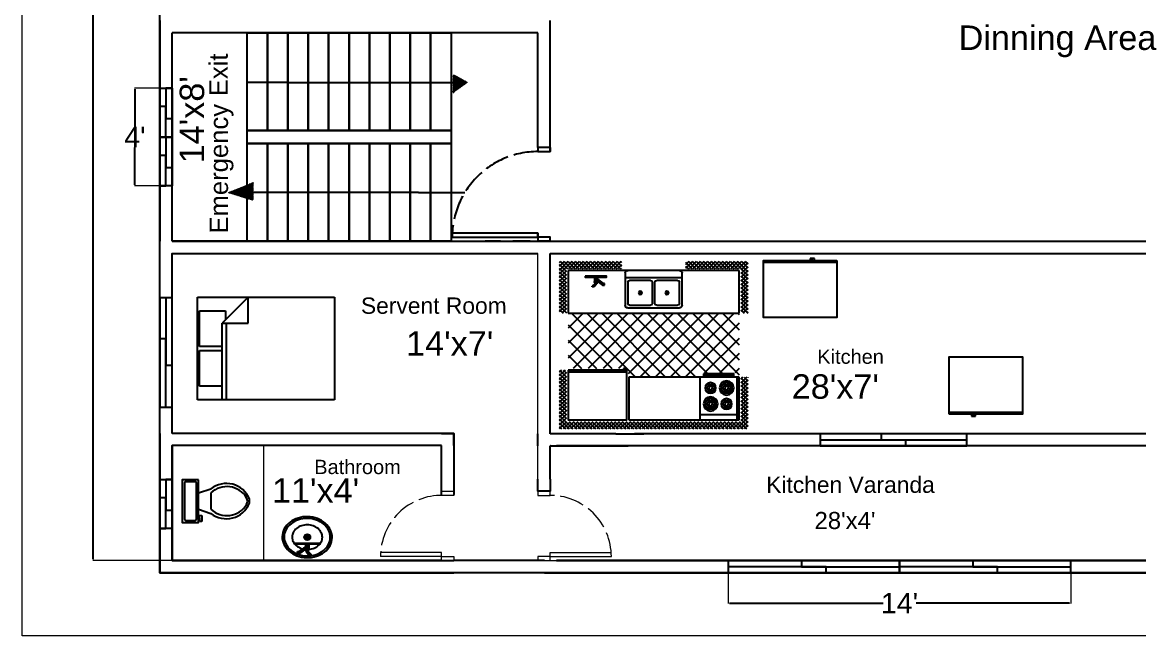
# Model space of a CAD drawing. Header units: inches. Extents: x 1396 to 31789, y 4626 to 27828.
# Drawn here: x 21171 to 21718, y 27054 to 27355 of the extents above; entities that cross this region are included whole.
import ezdxf

# ---------------------------------------------------------------- set-up
doc = ezdxf.new("R2010")
doc.units = ezdxf.units.IN
doc.header["$MEASUREMENT"] = 0
doc.linetypes.add('ACAD_ISO02W100', pattern=[15, 12, -3])
doc.layers.add('bath', color=4, linetype='Continuous')
doc.layers.add('bed and sufa', color=90, linetype='Continuous')
doc.layers.add('text', color=6, linetype='Continuous', lineweight=9)
doc.styles.get("Standard").update_dxf_attribs({"font": 'arial.ttf'})
doc.dimstyles.new('civil layout', dxfattribs={"dimtxt": 10, "dimasz": 0.625, "dimexe": 0.18, "dimexo": 0.0625, "dimgap": 0.09, "dimtad": 0, "dimtih": 1, "dimtoh": 1, "dimdec": 1, "dimzin": 0, "dimdsep": 46, "dimlunit": 4, "dimtxsty": 'Standard', "dimcen": 0.09, "dimclrd": 256, "dimclre": 256, "dimclrt": 256, "dimadec": 0, "dimazin": 0, "dimtfac": 1.5, "dimtdec": 1, "dimtofl": 0, "dimtmove": 0, "dimatfit": 0, "dimfxl": 1, "dimtolj": 1, "dimtzin": 0, "dimlwe": -1, "dimarcsym": 0})

# ---------------------------------------------------------------- blocks, each defined once
blk = doc.blocks.new('*D51')
at = {"layer": 'Defpoints', "color": 0, "transparency": 16777216}
for p in [(21244.38, 27690.85), (21205.71, 27090.85), (21244.38, 27090.85)]:
    blk.add_point(p, dxfattribs=at)
at = {"layer": 'text', "transparency": 16777216}
for p, q in [((21244.31, 27690.85), (21205.53, 27690.85)), ((21244.31, 27090.85), (21205.53, 27090.85))]:
    blk.add_line(p, q, dxfattribs=at)
at = {"layer": 'text', "lineweight": -2, "transparency": 16777216}
for p, q in [((21205.71, 27690.23), (21205.71, 27390.85)), ((21205.71, 27091.48), (21205.71, 27380.46))]:
    blk.add_line(p, q, dxfattribs=at)
at = {"layer": 'text', "transparency": 16777216}
for points in [[(21205.61, 27690.23), (21205.82, 27690.23), (21205.71, 27690.85)], [(21205.61, 27091.48), (21205.82, 27091.48), (21205.71, 27090.85)]]:
    blk.add_solid(points, dxfattribs=at)
at = {"layer": 'text', "transparency": 16777216, "insert": (21205.71, 27385.66), "char_height": 10, "attachment_point": 5}
blk.add_mtext("\\A1;50'6''", dxfattribs=at)
blk = doc.blocks.new('Bed - Queen')
at = {"linetype": 'Continuous'}
for p, q in [((0, -80.00003), (0, 0)), ((0, 0), (59.99999, 0)), ((59.99999, 0), (59.99999, -80.00003)), ((7.99999, -1.2), (28.79998, -1.2)), ((7.99999, -14.4), (7.99999, -1.2)), ((28.79998, -1.2), (28.79998, -14.4)), ((31.19999, -1.2), (51.99999, -1.2)), ((31.19999, -14.4), (31.19999, -1.2)), ((51.99999, -1.2), (51.99999, -16.4)), ((0, -14.4), (44.8, -14.4)), ((44.8, -16.8), (0, -16.8)), ((59.99999, -29.6), (44.8, -14.4)), ((44.8, -14.4), (44.8, -29.6)), ((51.99999, -16.4), (46.79936, -16.4)), ((44.8, -29.6), (59.99999, -29.6)), ((59.99999, -80.00003), (0, -80.00003))]:
    blk.add_line(p, q, dxfattribs=at)
blk = doc.blocks.new('Toilet - top')
for p, q in [((9.5, -6), (9.5, -2)), ((-10, -8.5), (-8, -8.5)), ((-10, -9.5), (-10, -8.5)), ((-7, -9.5), (-10, -9.5)), ((-8, -8.5), (-8, -8)), ((-7, -8), (-7, -9.5)), ((-4, -8), (-6, -14)), ((4, -8), (6, -14)), ((4, -14), (-4, -14))]:
    blk.add_line(p, q)
blk.add_lwpolyline([(10.5, -8), (10.5, 0), (-10.5, 0), (-10.5, -8)], close=True)
for points in [[(-9.5, -2), (-9.5, -6)], [(8.5, -1), (-8.5, -1)], [(-8.5, -7), (8.5, -7)]]:
    blk.add_lwpolyline(points)
for centre, radius, start, end in [((-8.62, -1.88), 0.884, 81.8699, 188.1301), ((8.62, -1.88), 0.884, 351.8699, 98.1301), ((-8.62, -6.12), 0.884, 171.8699, 278.1301), ((8.62, -6.12), 0.884, 261.8699, 8.1301), ((3.52, -21.58), 12.17, 141.4691, 247.9714), ((4.2, -21.82), 11.33, 136.3677, 238.9468), ((-3.52, -21.58), 12.17, 292.0284, 38.5307), ((-4.2, -21.82), 11.33, 301.053, 43.6321), ((0, -27.88), 4, 245.7318, 294.2682), ((0, -29), 4, 254.8605, 285.1395)]:
    blk.add_arc(centre, radius, start, end)
blk = doc.blocks.new('Faucet - single handle front')
for p, q in [((-2, 6), (-2, 5.5)), ((-1, 6), (-2, 6)), ((-0.5, 4), (-2, 5.5)), ((-2, 5.5), (-1, 5.5)), ((-1, 5.5), (-1, 6)), ((0.5, 4), (-1, 6)), ((-1, 5.5), (0.5, 4)), ((-0.75, 3), (0.75, 3)), ((-0.75, 0.5), (-0.75, 3)), ((-0.75, 1), (0.75, 1)), ((-0.5, 4), (0.5, 4)), ((-0.25, 2), (3.75, 5)), ((3.75, 4.5), (-0.25, 1.5)), ((-0.25, 1.5), (-0.25, 2)), ((0.75, 1.5), (-0.25, 1.5)), ((0.75, 1.5), (4.08742, 4.003)), ((0.75, 3), (0.75, 2.7386)), ((0.75, 1.5), (0.75, 0.5)), ((3.75, 4.5), (3.75, 5)), ((3.75, 5), (4.75, 5)), ((3.75, 4), (3.75, 4.5)), ((4.75, 4.5), (3.75, 4.5)), ((4.75, 4), (3.75, 4)), ((4.75, 5), (4.75, 4.5)), ((4.75, 4.5), (4.75, 4))]:
    blk.add_line(p, q)
blk.add_lwpolyline([(-6, 0), (-6, 0.5), (6, 0.5), (6, 0)], close=True)
for centre, start, end in [((1.25426, 3.0302), 151.0646, 180.8629), ((-1.25426, 3.0302), 359.1371, 28.93536)]:
    blk.add_arc(centre, 2.00448, start, end)
blk = doc.blocks.new('Kitchen Layout - 7 x 8 ft')
for p, q in [((-5, 81.32), (2.68, 89)), ((-5, 83.44), (0.56, 89)), ((-5, 85.56), (-1.56, 89)), ((-5, 87.68), (-3.68, 89)), ((-1, 84.97), (-5, 88.97)), ((1.09, 85), (-2.91, 89)), ((3.21, 85), (-0.79, 89)), ((0.81, 85), (4.81, 89)), ((5.34, 85), (1.34, 89)), ((2.93, 85), (6.93, 89)), ((7.46, 85), (3.46, 89)), ((5.05, 85), (9.05, 89)), ((9.58, 85), (5.58, 89)), ((7.17, 85), (11.17, 89)), ((11.7, 85), (7.7, 89)), ((9.29, 85), (13.29, 89)), ((13.82, 85), (9.82, 89)), ((11.41, 85), (15.41, 89)), ((15.94, 85), (11.94, 89)), ((13.53, 85), (17.53, 89)), ((18.06, 85), (14.06, 89)), ((15.65, 85), (19.65, 89)), ((20.18, 85), (16.18, 89)), ((17.78, 85), (21.78, 89)), ((22.31, 85), (18.31, 89)), ((19.9, 85), (23.9, 89)), ((24.43, 85), (20.43, 89)), ((22.02, 85), (26.02, 89)), ((26.55, 85), (22.55, 89)), ((24.14, 85), (28.14, 89)), ((28.67, 85), (24.67, 89)), ((26.26, 85), (30.26, 89)), ((30.79, 85), (26.79, 89)), ((28.38, 85), (32.38, 89)), ((32.91, 85), (28.91, 89)), ((30.5, 85), (34.5, 89)), ((35.03, 85), (31.03, 89)), ((32.63, 85), (36.63, 89)), ((37.16, 85), (33.16, 89)), ((34.75, 85), (38.75, 89)), ((39.28, 85), (35.28, 89)), ((36.87, 85), (40.87, 89)), ((41.4, 85), (37.4, 89)), ((38.99, 85), (42.99, 89)), ((43.52, 85), (39.52, 89)), ((41.11, 85), (45.11, 89)), ((45.64, 85), (41.64, 89)), ((43.23, 85), (47.23, 89)), ((47.76, 85), (43.76, 89)), ((45.35, 85), (49.35, 89)), ((49.88, 85), (45.88, 89)), ((47.47, 85), (51.47, 89)), ((52, 85), (48, 89)), ((49.6, 85), (53.6, 89)), ((54.13, 85), (50.13, 89)), ((51.72, 85), (55.72, 89)), ((56.25, 85), (52.25, 89)), ((53.84, 85), (57.84, 89)), ((58.37, 85), (54.37, 89)), ((55.96, 85), (59.96, 89)), ((60.49, 85), (56.49, 89)), ((58.08, 85), (62.08, 89)), ((62.61, 85), (58.61, 89)), ((60.2, 85), (64.2, 89)), ((64.73, 85), (60.73, 89)), ((62.32, 85), (66.32, 89)), ((66.85, 85), (62.85, 89)), ((64.45, 85), (68.45, 89)), ((68.97, 85), (64.97, 89)), ((66.57, 85), (70.57, 89)), ((71.1, 85), (67.1, 89)), ((68.69, 85), (72.69, 89)), ((73.22, 85), (69.22, 89)), ((70.81, 85), (74.81, 89)), ((75.34, 85), (71.34, 89)), ((72.93, 85), (76.93, 89)), ((77.46, 85), (73.46, 89)), ((75.05, 85), (79.05, 89)), ((79.58, 85), (75.58, 89)), ((77.17, 85), (81.17, 89)), ((81.7, 85), (77.7, 89)), ((79.29, 85), (83.29, 89)), ((83.82, 85), (79.82, 89)), ((81.42, 85), (85.42, 89)), ((85.95, 85), (81.95, 89)), ((83.54, 85), (87.54, 89)), ((88.07, 85), (84.07, 89)), ((85.66, 85), (89.66, 89)), ((90.19, 85), (86.19, 89)), ((87.78, 85), (91.78, 89)), ((92.31, 85), (88.31, 89)), ((89.9, 85), (93.9, 89)), ((94.43, 85), (90.43, 89)), ((92.02, 85), (96.02, 89)), ((96.55, 85), (92.55, 89)), ((94.14, 85), (98.14, 89)), ((101, 82.67), (94.67, 89)), ((96.27, 85), (100.27, 89)), ((101, 84.79), (96.79, 89)), ((101, 86.92), (98.92, 89)), ((-1, 82.85), (-5, 86.85)), ((-1, 80.73), (-5, 84.73)), ((-5, 79.19), (-1, 83.19)), ((-1, 78.61), (-5, 82.61)), ((34, 84), (96, 84)), ((34, 60), (34, 84)), ((96, 84), (96, 60)), ((97, 83.61), (101, 87.61)), ((97, 81.49), (101, 85.49)), ((101, 80.55), (97, 84.55)), ((97, 79.37), (101, 83.37)), ((101, 78.43), (97, 82.43)), ((-5, 77.07), (-1, 81.07)), ((-1, 76.49), (-5, 80.49)), ((-5, 74.95), (-1, 78.95)), ((-1, 74.36), (-5, 78.36)), ((-5, 72.83), (-1, 76.83)), ((-1, 72.24), (-5, 76.24)), ((74, 81), (95, 81)), ((97, 77.25), (101, 81.25)), ((101, 76.31), (97, 80.31)), ((97, 75.13), (101, 79.13)), ((101, 74.19), (97, 78.19)), ((97, 73.01), (101, 77.01)), ((101, 72.07), (97, 76.07)), ((-5, 70.71), (-1, 74.71)), ((-1, 70.12), (-5, 74.12)), ((-5, 68.59), (-1, 72.59)), ((-1, 68), (-5, 72)), ((-5, 66.47), (-1, 70.47)), ((-1, 65.88), (-5, 69.88)), ((97, 70.89), (101, 74.89)), ((101, 69.95), (97, 73.95)), ((97, 68.76), (101, 72.76)), ((101, 67.82), (97, 71.82)), ((97, 66.64), (101, 70.64)), ((101, 65.7), (97, 69.7)), ((-5, 64.35), (-1, 68.35)), ((-1, 63.76), (-5, 67.76)), ((-5, 62.22), (-1, 66.22)), ((-1, 61.64), (-5, 65.64)), ((-5, 60.1), (-1, 64.1)), ((-1, 59.52), (-5, 63.52)), ((97, 64.52), (101, 68.52)), ((101, 63.58), (97, 67.58)), ((97, 62.4), (101, 66.4)), ((101, 61.46), (97, 65.46)), ((97, 60.28), (101, 64.28)), ((100.34, 60), (97, 63.34)), ((-5, 57.98), (-1, 61.98)), ((-1, 57.39), (-5, 61.39)), ((-1.73, 56), (-5, 59.27)), ((-3.85, 56), (-5, 57.15)), ((-4.86, 56), (-1, 59.86)), ((-2.74, 56), (-1, 57.74)), ((0, 57), (33, 57)), ((10.4, 24), (45.9, 59.5)), ((18.88, 24), (54.38, 59.5)), ((27.37, 24), (62.87, 59.5)), ((33.03, 55.11), (37.41, 59.5)), ((67.71, 24), (33.68, 58.04)), ((96, 60), (34, 60)), ((35.85, 24), (71.35, 59.5)), ((76.2, 24), (40.7, 59.5)), ((44.34, 24), (77.84, 57.5)), ((84.68, 24), (49.18, 59.5)), ((52.82, 24), (86.32, 57.5)), ((93.17, 24), (57.67, 59.5)), ((61.31, 24), (96, 58.69)), ((96, 29.65), (66.15, 59.5)), ((96, 38.14), (76.64, 57.5)), ((80, 60), (80, 59)), ((82, 59), (82, 60)), ((96, 46.63), (85.13, 57.5)), ((87, 59), (87, 60)), ((89, 60), (89, 59)), ((96, 55.11), (93.57, 57.54)), ((98.22, 60), (97, 61.22)), ((98.84, 60), (101, 62.16)), ((100.96, 60), (101, 60.04)), ((0, 30.57), (24.43, 55)), ((0, 39.06), (15.94, 55)), ((0, 47.54), (7.46, 55)), ((1.91, 24), (32.91, 55)), ((33.77, 24), (2.77, 55)), ((42.26, 24), (11.26, 55)), ((50.74, 24), (19.74, 55)), ((59.23, 24), (28.23, 55)), ((31, 55), (31, 56)), ((32, 55), (31, 55)), ((32, 56), (32, 55)), ((69.79, 24), (96, 50.21)), ((25.29, 24), (0, 49.29)), ((16.8, 24), (0, 40.8)), ((78.28, 24), (96, 41.72)), ((8.32, 24), (0, 32.32)), ((86.76, 24), (96, 33.24)), ((-5, 21.92), (-2.92, 24)), ((-5, 19.8), (-1, 23.8)), ((-1, 19.21), (-5, 23.21)), ((-5, 17.68), (-1, 21.68)), ((-1, 17.09), (-5, 21.09)), ((-5, 15.55), (-1, 19.55)), ((-1, 14.97), (-5, 18.97)), ((-1, 21.33), (-3.67, 24)), ((-1, 23.45), (-1.55, 24)), ((0, 24), (96, 24)), ((0, 0), (0, 24)), ((95.25, 24), (96, 24.75)), ((96, 24), (96, 0)), ((97, 22.1), (98.9, 24)), ((97, 19.97), (101, 23.97)), ((101, 19.03), (97, 23.03)), ((97, 17.85), (101, 21.85)), ((101, 16.91), (97, 20.91)), ((97, 15.73), (101, 19.73)), ((101, 21.16), (98.16, 24)), ((101, 23.28), (100.28, 24)), ((-5, 13.43), (-1, 17.43)), ((-1, 12.85), (-5, 16.85)), ((-5, 11.31), (-1, 15.31)), ((-1, 10.73), (-5, 14.73)), ((-5, 9.19), (-1, 13.19)), ((-1, 8.6), (-5, 12.6)), ((47.25, 6.5), (47.25, 18.5)), ((48.75, 18.5), (48.75, 6.5)), ((101, 14.79), (97, 18.79)), ((97, 13.61), (101, 17.61)), ((101, 12.67), (97, 16.67)), ((97, 11.49), (101, 15.49)), ((101, 10.55), (97, 14.55)), ((97, 9.37), (101, 13.37)), ((-5, 7.07), (-1, 11.07)), ((-1, 6.48), (-5, 10.48)), ((-5, 4.95), (-1, 8.95)), ((-1, 4.36), (-5, 8.36)), ((-5, 2.83), (-1, 6.83)), ((101, 8.43), (97, 12.43)), ((97, 7.25), (101, 11.25)), ((101, 6.31), (97, 10.31)), ((97, 5.12), (101, 9.12)), ((101, 4.18), (97, 8.18)), ((97, 3), (101, 7)), ((-1, 2.24), (-5, 6.24)), ((-5, 0.71), (-1, 4.71)), ((-1, 0.12), (-5, 4.12)), ((-5, -1.42), (-1, 2.58)), ((2, -5), (-5, 2)), ((-5, -3.54), (-1, 0.46)), ((96, 0), (0, 0)), ((64, 4), (32, 4)), ((93.24, -5), (101, 2.76)), ((95.36, -5), (101, 0.64)), ((101, 2.06), (97, 6.06)), ((97, 0.88), (101, 4.88)), ((101, -0.06), (97, 3.94)), ((101, -2.18), (97, 1.82)), ((-0.12, -5), (-5, -0.12)), ((-2.25, -5), (-5, -2.25)), ((-4.37, -5), (-5, -4.37)), ((-4.34, -5), (-0.34, -1)), ((-2.22, -5), (1.78, -1)), ((-0.1, -5), (3.9, -1)), ((4.12, -5), (0.12, -1)), ((2.02, -5), (6.02, -1)), ((6.24, -5), (2.24, -1)), ((4.14, -5), (8.14, -1)), ((8.36, -5), (4.36, -1)), ((6.27, -5), (10.27, -1)), ((10.48, -5), (6.48, -1)), ((8.39, -5), (12.39, -1)), ((12.6, -5), (8.6, -1)), ((10.51, -5), (14.51, -1)), ((14.73, -5), (10.73, -1)), ((12.63, -5), (16.63, -1)), ((16.85, -5), (12.85, -1)), ((14.75, -5), (18.75, -1)), ((18.97, -5), (14.97, -1)), ((16.87, -5), (20.87, -1)), ((21.09, -5), (17.09, -1)), ((18.99, -5), (22.99, -1)), ((23.21, -5), (19.21, -1)), ((21.11, -5), (25.11, -1)), ((25.33, -5), (21.33, -1)), ((23.24, -5), (27.24, -1)), ((27.45, -5), (23.45, -1)), ((25.36, -5), (29.36, -1)), ((29.57, -5), (25.57, -1)), ((27.48, -5), (30, -2.48)), ((30, -3.3), (27.7, -1)), ((29.6, -5), (30, -4.6)), ((30, -1.18), (29.82, -1)), ((66, -2.54), (67.54, -1)), ((66, -4.66), (69.66, -1)), ((69.88, -5), (66, -1.12)), ((67.76, -5), (66, -3.24)), ((67.78, -5), (71.78, -1)), ((72, -5), (68, -1)), ((69.9, -5), (73.9, -1)), ((74.12, -5), (70.12, -1)), ((72.03, -5), (76.03, -1)), ((76.24, -5), (72.24, -1)), ((74.15, -5), (78.15, -1)), ((78.36, -5), (74.36, -1)), ((76.27, -5), (80.27, -1)), ((80.49, -5), (76.49, -1)), ((78.39, -5), (82.39, -1)), ((82.61, -5), (78.61, -1)), ((80.51, -5), (84.51, -1)), ((84.73, -5), (80.73, -1)), ((82.63, -5), (86.63, -1)), ((86.85, -5), (82.85, -1)), ((84.75, -5), (88.75, -1)), ((88.97, -5), (84.97, -1)), ((86.88, -5), (90.88, -1)), ((91.09, -5), (87.09, -1)), ((89, -5), (93, -1)), ((93.21, -5), (89.21, -1)), ((91.12, -5), (95.12, -1)), ((95.34, -5), (91.34, -1)), ((97.46, -5), (93.46, -1)), ((99.58, -5), (95.58, -1)), ((101, -4.3), (97, -0.3)), ((97.48, -5), (101, -1.48)), ((99.6, -5), (101, -3.6))]:
    blk.add_line(p, q)
for points in [[(0, 56), (0, 84), (33, 84), (33, 56)], [(74, 60), (74, 84), (95, 84), (95, 60)], [(76, 58), (76, 59), (93, 59), (93, 58)]]:
    blk.add_lwpolyline(points, close=True)
for points in [[(32, 1.5), (32, 19.5)], [(33.5, 21), (62.5, 21)], [(34.5, 19.5), (46.25, 19.5)], [(49.75, 19.5), (61.5, 19.5)], [(64, 19.5), (64, 1.5)], [(33.5, 6.5), (33.5, 18.5)], [(62.5, 18.5), (62.5, 6.5)], [(62.5, 0), (33.5, 0)], [(46.25, 5.5), (34.5, 5.5)], [(61.5, 5.5), (49.75, 5.5)]]:
    blk.add_lwpolyline(points)
for centre, radius in [((80, 75), 4), ((80, 75), 3), ((80, 75), 2), ((80, 75), 1), ((89, 75), 3), ((89, 75), 2), ((89, 75), 1), ((89, 66), 4), ((80, 66), 3), ((80, 66), 2), ((80, 66), 1), ((89, 66), 3), ((89, 66), 2), ((89, 66), 1), ((40.5, 12.5), 1), ((40.5, 12.5), 0.5), ((55.5, 12.5), 1), ((55.5, 12.5), 0.5)]:
    blk.add_circle(centre, radius)
for centre, radius, start, end in [((33.5, 19.5), 1.5, 90, 180), ((34.5, 18.5), 1, 90, 180), ((46.25, 18.5), 1, 0, 90), ((49.75, 18.5), 1, 90, 180), ((61.5, 18.5), 1, 0, 90), ((62.5, 19.5), 1.5, 0, 90), ((34.5, 6.5), 1, 180, 270), ((46.25, 6.5), 1, 270, 0), ((49.75, 6.5), 1, 180, 270), ((61.5, 6.5), 1, 270, 0), ((33.5, 1.5), 1.5, 180, 270), ((62.5, 1.5), 1.5, 270, 0)]:
    blk.add_arc(centre, radius, start, end)
blk = doc.blocks.new('kitchen')
for name, p in [('Kitchen Layout - 7 x 8 ft', (-101, 3.6)), ('Faucet - single handle front', (-85.44, 6.84))]:
    blk.add_blockref(name, p)
blk = doc.blocks.new('Refrigerator-2 door - 36 in top')
for p, q in [((0, -26.999999), (36, -26.999999)), ((12, -26.999999), (12, -28.999999)), ((11, -27.999999), (11, -28.999999)), ((11, -28.999999), (13, -28.999999)), ((13, -28.999999), (13, -27.999999))]:
    blk.add_line(p, q)
blk.add_lwpolyline([(0, -27.999999), (0, 0), (36, 0), (36, -27.999999)], close=True)
blk = doc.blocks.new('Sink - Oval top')
for p, q in [((-1, 0), (1, 0)), ((0, 1), (0, -1))]:
    blk.add_line(p, q)
at = {"linetype": 'Continuous'}
for points in [[(-12.23, 0.39, 0.117634), (-11.46, -3.36, 0.104469), (-8.88, -6.8, 0.090016), (-5.08, -9.07, 0.08192), (-0.32, -10.02, 0.08192), (4.49, -9.38, 0.090016), (8.42, -7.36, 0.104469), (11.22, -4.09, 0.117634), (12.23, -0.39, 0.117634), (11.46, 3.36, 0.104469), (8.88, 6.8, 0.090016), (5.08, 9.07, 0.08192), (0.32, 10.02, 0.08192), (-4.49, 9.38, 0.090016), (-8.42, 7.36, 0.104469), (-11.22, 4.09, 0.117634)], [(-11.29, 0.16, 0.118622), (-10.52, -3.25, 0.104678), (-8.07, -6.36, 0.089562), (-4.54, -8.37, 0.081185), (-0.13, -9.15, 0.081185), (4.3, -8.49, 0.089562), (7.89, -6.58, 0.104678), (10.42, -3.55, 0.118622), (11.29, -0.16, 0.118622), (10.52, 3.25, 0.104678), (8.07, 6.36, 0.089562), (4.54, 8.37, 0.081185), (0.13, 9.15, 0.081185), (-4.3, 8.49, 0.089562), (-7.89, 6.58, 0.104678), (-10.42, 3.55, 0.118622)], [(-7.42, 0.08, 0.118283), (-6.91, -2.17, 0.104607), (-5.29, -4.21, 0.089718), (-2.97, -5.53, 0.081436), (-0.07, -6.04, 0.081436), (2.84, -5.59, 0.089718), (5.2, -4.33, 0.104607), (6.86, -2.32, 0.118283), (7.42, -0.08, 0.118283), (6.91, 2.17, 0.104607), (5.29, 4.21, 0.089718), (2.97, 5.53, 0.081436), (0.07, 6.04, 0.081436), (-2.84, 5.59, 0.089718), (-5.2, 4.33, 0.104607), (-6.86, 2.32, 0.118283)]]:
    blk.add_lwpolyline(points, format="xyb", close=True, dxfattribs=at)
for radius in [1.5, 1]:
    blk.add_circle((0, 0), radius)
blk = doc.blocks.new('*D67')
at = {"layer": 'Defpoints', "color": 0, "transparency": 16777216}
for p in [(21516.93, 27087.85), (21684.93, 27087.85), (21684.93, 27070.03)]:
    blk.add_point(p, dxfattribs=at)
at = {"layer": 'text', "transparency": 16777216}
for p, q in [((21516.93, 27087.79), (21516.93, 27069.85)), ((21684.93, 27087.79), (21684.93, 27069.85))]:
    blk.add_line(p, q, dxfattribs=at)
at = {"layer": 'text', "lineweight": -2, "transparency": 16777216}
for p, q in [((21517.56, 27070.03), (21592.83, 27070.03)), ((21684.31, 27070.03), (21609.04, 27070.03))]:
    blk.add_line(p, q, dxfattribs=at)
at = {"layer": 'text', "transparency": 16777216}
for points in [[(21517.56, 27070.13), (21517.56, 27069.92), (21516.93, 27070.03)], [(21684.31, 27070.13), (21684.31, 27069.92), (21684.93, 27070.03)]]:
    blk.add_solid(points, dxfattribs=at)
at = {"layer": 'text', "transparency": 16777216, "insert": (21600.93, 27070.03), "char_height": 10, "attachment_point": 5}
blk.add_mtext("\\A1;14'", dxfattribs=at)
blk = doc.blocks.new('*D68')
at = {"layer": 'Defpoints', "color": 0, "transparency": 16777216}
for p in [(21238.38, 27322.55), (21226.18, 27274.55), (21238.38, 27274.55)]:
    blk.add_point(p, dxfattribs=at)
at = {"layer": 'text', "transparency": 16777216}
for p, q in [((21238.31, 27322.55), (21226, 27322.55)), ((21238.31, 27274.55), (21226, 27274.55))]:
    blk.add_line(p, q, dxfattribs=at)
at = {"layer": 'text', "lineweight": -2, "transparency": 16777216}
for p, q in [((21226.18, 27321.93), (21226.18, 27303.64)), ((21226.18, 27275.18), (21226.18, 27293.46))]:
    blk.add_line(p, q, dxfattribs=at)
at = {"layer": 'text', "transparency": 16777216}
for points in [[(21226.07, 27321.93), (21226.28, 27321.93), (21226.18, 27322.55)], [(21226.07, 27275.18), (21226.28, 27275.18), (21226.18, 27274.55)]]:
    blk.add_solid(points, dxfattribs=at)
at = {"layer": 'text', "transparency": 16777216, "insert": (21226.18, 27298.55), "char_height": 10, "attachment_point": 5}
blk.add_mtext("\\A1;4'", dxfattribs=at)

msp = doc.modelspace()

# ---------------------------------------------------------------- hatches: boundary and pattern name
h = msp.add_hatch()
h.set_pattern_fill('ANSI31', color=256, angle=90)
h.set_pattern_definition([(135, (21435.54258, 27070.29098), (-0.08838835, -0.08838835), [])])
h.paths.add_polyline_path([(21382.22, 27329.03), (21382.22, 27325.3), (21389.08, 27325.3)])
h.paths.add_polyline_path([(21382.22, 27325.3), (21382.22, 27320.45), (21389.08, 27325.3)])
h = msp.add_hatch()
h.set_pattern_fill('ANSI31', color=256, angle=270)
h.set_pattern_definition([(315, (21230.72354, 27526.41234), (0.08838835, 0.08838835), [])])
h.paths.add_polyline_path([(21284.04, 27267.68), (21284.04, 27271.4), (21272.08, 27271.4)])
h.paths.add_polyline_path([(21284.04, 27271.4), (21284.04, 27276.25), (21272.08, 27271.4)])

# ---------------------------------------------------------------- linework, layer by layer
at = {"color": 7}
for p, q in [((21429.68, 27293.4), (21429.68, 27355.7)), ((21423.68, 27293.4), (21423.68, 27349.7)), ((21432.93, 27247.4), (21724.99, 27247.4)), ((21429.68, 27241.4), (21430.18, 27241.4)), ((21429.68, 27153.05), (21429.68, 27241.4)), ((21429.93, 27241.4), (21432.93, 27241.4)), ((21432.93, 27241.4), (21724.99, 27241.4)), ((21429.88, 27153.05), (21429.68, 27153.05)), ((21464.96, 27153.05), (21475.58, 27153.05)), ((21429.68, 27130.85), (21429.68, 27147.05)), ((21429.88, 27147.05), (21429.68, 27147.05))]:
    msp.add_line(p, q, dxfattribs=at)
for p, q in [((21238.38, 27349.7), (21238.38, 27347.7)), ((21340.38, 27349.7), (21244.38, 27349.7)), ((21375.13, 27349.7), (21244.38, 27349.7)), ((21346.38, 27349.7), (21346.67, 27349.7)), ((21423.68, 27349.7), (21352.67, 27349.7)), ((21301.13, 27325.3), (21281.13, 27325.3)), ((21301.13, 27325.3), (21385.13, 27325.3)), ((21382.22, 27320.45), (21385.13, 27325.3)), ((21284.04, 27276.25), (21281.13, 27271.4)), ((21365.13, 27271.4), (21281.13, 27271.4)), ((21365.13, 27271.4), (21387.9, 27271.4)), ((21380.13, 27247.4), (21388.92, 27247.4)), ((21405.42, 27247.4), (21397.92, 27247.4)), ((21419.92, 27247.4), (21411.42, 27247.4)), ((21244.38, 27241.4), (21423.68, 27241.4))]:
    msp.add_line(p, q)
at = {"color": 143, "true_color": 0x7aafdf}
for p, q in [((21561.97, 27150.05), (21633.97, 27150.05)), ((21591.97, 27153.05), (21591.97, 27150.05)), ((21603.97, 27147.02), (21603.97, 27150.05))]:
    msp.add_line(p, q, dxfattribs=at)
for points in [[(22090.38, 27084.85), (21238.38, 27084.85), (21238.38, 27696.85), (22090.38, 27696.85), (22090.38, 27365.28)], [(21238.38, 27349.7), (21238.38, 27349.7), (21238.38, 27436.71)], [(21238.38, 27349.7), (21238.38, 27355.7)], [(21244.38, 27247.4), (21244.38, 27349.7)], [(21398.6, 27349.7), (21244.38, 27349.7)], [(21244.38, 27345.7), (21244.38, 27349.7)], [(21346.38, 27349.7), (21244.38, 27349.7)], [(21423.68, 27349.7), (21352.67, 27349.7)], [(21429.68, 27293.4), (21429.68, 27291.4)], [(21238.38, 27241.4), (21238.38, 27247.4)], [(21432.93, 27084.85), (21238.38, 27084.85), (21238.38, 27247.4)], [(21346.67, 27247.4), (21244.38, 27247.4)], [(21244.38, 27247.4), (21346.67, 27247.4)], [(21346.67, 27247.4), (21244.38, 27247.4)], [(21244.38, 27247.4), (21346.67, 27247.4)], [(21244.38, 27247.4), (21432.93, 27247.4)], [(21352.67, 27247.4), (21423.88, 27247.4)], [(21423.68, 27247.4), (21429.68, 27247.4)], [(21423.68, 27247.4), (21429.68, 27247.4)], [(21423.88, 27247.4), (21429.88, 27247.4)], [(21423.88, 27247.4), (21429.88, 27247.4)], [(21423.93, 27247.4), (21423.93, 27247.4), (21429.93, 27247.4)], [(21244.38, 27216.65), (21244.38, 27241.4)], [(21244.38, 27153.22), (21244.38, 27241.4), (21423.68, 27241.4)], [(21238.38, 27153.22), (21238.38, 27084.85), (21382.52, 27084.85)], [(21382.52, 27147.22), (21382.52, 27153.22), (21244.38, 27153.22)], [(21334.32, 27153.22), (21246.52, 27153.22)], [(21376.52, 27153.22), (21372.5, 27153.22)], [(21376.52, 27153.22), (21382.52, 27153.22), (21382.52, 27147.22)], [(21423.68, 27147.05), (21423.68, 27153.05)], [(21461.96, 27153.05), (21429.88, 27153.05)], [(21461.96, 27153.05), (21467.96, 27153.05)], [(21724.99, 27153.05), (21470.96, 27153.05)], [(21376.52, 27090.85), (21244.38, 27090.85), (21244.38, 27147.22)], [(21376.52, 27147.22), (21244.38, 27147.22), (21244.38, 27090.85), (21376.52, 27090.85)], [(21376.52, 27141.22), (21376.52, 27147.22)], [(21376.52, 27135.22), (21376.52, 27147.22)], [(21382.52, 27147.22), (21382.52, 27141.22)], [(21429.88, 27147.05), (21467.96, 27147.05)], [(21768.99, 27147.05), (21768.99, 27090.85), (21432.88, 27090.85)], [(21432.88, 27090.85), (21768.99, 27090.85), (21768.99, 27147.05)], [(21724.99, 27147.05), (21432.88, 27147.05)], [(21467.96, 27147.05), (21467.96, 27147.05), (21461.96, 27147.05)], [(21376.52, 27135.22), (21376.52, 27141.22)], [(21382.52, 27141.22), (21382.52, 27135.22)], [(21376.52, 27129.22), (21376.52, 27135.22)], [(21382.52, 27135.22), (21382.52, 27129.22)], [(21376.52, 27123.22), (21376.52, 27129.22)], [(21382.52, 27129.22), (21382.52, 27123.22)], [(21429.68, 27130.85), (21429.68, 27124.85), (21423.68, 27124.85), (21423.68, 27130.85)], [(21244.38, 27084.85), (21238.38, 27084.85), (21238.38, 27090.85)], [(21376.52, 27090.85), (21382.52, 27090.85)], [(21376.52, 27090.85), (21382.52, 27090.85)], [(21426.93, 27090.85), (21382.52, 27090.85)], [(21533.12, 27090.85), (21539.12, 27090.85)], [(21382.52, 27084.85), (21376.52, 27084.85)], [(21382.52, 27084.85), (21376.52, 27084.85)], [(21426.88, 27084.85), (21774.99, 27084.85)], [(21539.12, 27084.85), (21533.12, 27084.85)]]:
    msp.add_lwpolyline(points)
at = {"color": 0}
for points in [[(21238.38, 27355.7), (21238.38, 27349.7)], [(21238.38, 27349.7), (21238.38, 27247.4)], [(21244.38, 27247.4), (21244.38, 27349.7)], [(21429.88, 27247.4), (21423.88, 27247.4)]]:
    msp.add_lwpolyline(points, dxfattribs=at)
for points in [[(21291.13, 27301.7), (21281.13, 27301.7), (21281.13, 27349.7), (21291.13, 27349.7)], [(21301.13, 27301.7), (21291.13, 27301.7), (21291.13, 27349.7), (21301.13, 27349.7)], [(21311.13, 27301.7), (21301.13, 27301.7), (21301.13, 27349.7), (21311.13, 27349.7)], [(21321.13, 27301.7), (21311.13, 27301.7), (21311.13, 27349.7), (21321.13, 27349.7)], [(21331.13, 27301.7), (21321.13, 27301.7), (21321.13, 27349.7), (21331.13, 27349.7)], [(21341.13, 27301.7), (21331.13, 27301.7), (21331.13, 27349.7), (21341.13, 27349.7)], [(21351.13, 27301.7), (21341.13, 27301.7), (21341.13, 27349.7), (21351.13, 27349.7)], [(21361.13, 27301.7), (21351.13, 27301.7), (21351.13, 27349.7), (21361.13, 27349.7)], [(21371.13, 27301.7), (21361.13, 27301.7), (21361.13, 27349.7), (21371.13, 27349.7)], [(21381.13, 27301.7), (21371.13, 27301.7), (21371.13, 27349.7), (21381.13, 27349.7)], [(21381.13, 27295.4), (21281.13, 27295.4), (21281.13, 27301.7), (21381.13, 27301.7)], [(21291.13, 27247.4), (21281.13, 27247.4), (21281.13, 27295.4), (21291.13, 27295.4)], [(21301.13, 27247.4), (21291.13, 27247.4), (21291.13, 27295.4), (21301.13, 27295.4)], [(21311.13, 27247.4), (21301.13, 27247.4), (21301.13, 27295.4), (21311.13, 27295.4)], [(21321.13, 27247.4), (21311.13, 27247.4), (21311.13, 27295.4), (21321.13, 27295.4)], [(21331.13, 27247.4), (21321.13, 27247.4), (21321.13, 27295.4), (21331.13, 27295.4)], [(21341.13, 27247.4), (21331.13, 27247.4), (21331.13, 27295.4), (21341.13, 27295.4)], [(21351.13, 27247.4), (21341.13, 27247.4), (21341.13, 27295.4), (21351.13, 27295.4)], [(21361.13, 27247.4), (21351.13, 27247.4), (21351.13, 27295.4), (21361.13, 27295.4)], [(21371.13, 27247.4), (21361.13, 27247.4), (21361.13, 27295.4), (21371.13, 27295.4)], [(21381.13, 27247.4), (21371.13, 27247.4), (21371.13, 27295.4), (21381.13, 27295.4)]]:
    msp.add_lwpolyline(points, close=True)
at = {"color": 146, "true_color": 0x105689}
for points in [[(21244.38, 27298.55), (21238.38, 27298.55), (21238.38, 27322.55), (21244.38, 27322.55)], [(21244.38, 27274.55), (21238.38, 27274.55), (21238.38, 27298.55), (21244.38, 27298.55)], [(21238.38, 27130.65), (21244.38, 27130.65), (21244.38, 27106.65), (21238.38, 27106.65)]]:
    msp.add_lwpolyline(points, close=True, dxfattribs=at)
at = {"color": 165, "true_color": 0x5e67af}
for points in [[(21241.38, 27307.55), (21244.38, 27307.55), (21244.38, 27322.55), (21241.38, 27322.55)], [(21238.38, 27298.55), (21241.38, 27298.55), (21241.38, 27313.55), (21238.38, 27313.55)], [(21241.38, 27283.55), (21244.38, 27283.55), (21244.38, 27298.55), (21241.38, 27298.55)], [(21238.38, 27274.55), (21241.38, 27274.55), (21241.38, 27289.55), (21238.38, 27289.55)], [(21244.38, 27130.65), (21241.38, 27130.65), (21241.38, 27115.65), (21244.38, 27115.65)], [(21241.38, 27121.65), (21238.38, 27121.65), (21238.38, 27106.65), (21241.38, 27106.65)]]:
    msp.add_lwpolyline(points, close=True, dxfattribs=at)
at = {"color": 1}
for points in [[(21429.68, 27291.4), (21429.68, 27293.4), (21423.68, 27293.4), (21423.68, 27291.4)], [(21423.68, 27251.4), (21423.68, 27247.4), (21429.68, 27247.4), (21429.68, 27249.4)]]:
    msp.add_lwpolyline(points, dxfattribs=at)
for points in [[(21423.68, 27293.4), (21423.68, 27291.4), (21429.68, 27291.4), (21429.68, 27293.4)], [(21381.68, 27251.4), (21381.68, 27249.4), (21423.68, 27249.4), (21423.68, 27251.4)], [(21423.68, 27249.4), (21423.68, 27247.4), (21429.68, 27247.4), (21429.68, 27249.4)]]:
    msp.add_lwpolyline(points, close=True, dxfattribs=at)
at = {"color": 0}
msp.add_lwpolyline([(21423.88, 27247.4), (21429.88, 27247.4), (21429.88, 27247.4), (21423.88, 27247.4)], close=True, dxfattribs=at)
at = {"color": 143, "true_color": 0x7aafdf}
for points in [[(21244.38, 27166.13), (21244.38, 27219.63), (21238.38, 27219.63), (21238.38, 27166.13)], [(21244.38, 27186.63), (21244.38, 27219.63), (21241.38, 27219.63), (21241.38, 27186.63)], [(21241.38, 27166.13), (21241.38, 27199.63), (21238.38, 27199.63), (21238.38, 27166.13)], [(21561.97, 27147.05), (21633.97, 27147.05), (21633.97, 27153.05), (21561.97, 27153.05)], [(21516.93, 27084.85), (21600.93, 27084.85), (21600.93, 27090.85), (21516.93, 27090.85)], [(21552.93, 27087.85), (21600.93, 27087.85), (21600.93, 27090.85), (21552.93, 27090.85)], [(21600.93, 27084.85), (21684.93, 27084.85), (21684.93, 27090.85), (21600.93, 27090.85)], [(21636.93, 27087.85), (21684.93, 27087.85), (21684.93, 27090.85), (21636.93, 27090.85)], [(21516.93, 27084.85), (21564.93, 27084.85), (21564.93, 27087.85), (21516.93, 27087.85)], [(21600.93, 27084.85), (21648.93, 27084.85), (21648.93, 27087.85), (21600.93, 27087.85)]]:
    msp.add_lwpolyline(points, close=True, dxfattribs=at)
at = {"color": 1, "linetype": 'ACAD_ISO02W100'}
msp.add_arc((21423.68, 27249.4), 42, 90, 180, dxfattribs=at)
at = {"layer": 'text', "color": 7}
for p, q in [((21423.68, 27124.85), (21423.68, 27241.4)), ((21289.18, 27147.22), (21289.18, 27090.85)), ((21429.68, 27090.85), (21432.88, 27090.85))]:
    msp.add_line(p, q, dxfattribs=at)
at = {"layer": 'text', "color": 1}
for p, q in [((21376.52, 27094.85), (21346.52, 27094.85)), ((21429.68, 27094.85), (21459.68, 27094.85)), ((21376.52, 27092.85), (21346.52, 27092.85)), ((21429.68, 27092.85), (21459.68, 27092.85))]:
    msp.add_line(p, q, dxfattribs=at)
at = {"layer": 'text', "color": 0}
msp.add_lwpolyline([(21171, 27825.04), (22248.5, 27825.04), (22248.5, 27054.04), (21171, 27054.04)], close=True, dxfattribs=at)
at = {"layer": 'text', "color": 1}
for points in [[(21376.52, 27122.85), (21376.52, 27124.85), (21382.52, 27124.85), (21382.52, 27122.85)], [(21429.68, 27124.85), (21423.68, 27124.85), (21423.68, 27122.85)], [(21429.68, 27122.85), (21429.68, 27122.86)], [(21382.52, 27092.85), (21382.52, 27090.85), (21376.52, 27090.85), (21376.52, 27094.85)], [(21423.68, 27092.85), (21423.68, 27090.85), (21429.68, 27090.85), (21429.68, 27094.85)]]:
    msp.add_lwpolyline(points, dxfattribs=at)
for points in [[(21376.52, 27124.85), (21382.52, 27124.85), (21382.52, 27122.85), (21376.52, 27122.85)], [(21429.68, 27124.85), (21423.68, 27124.85), (21423.68, 27122.85), (21429.68, 27122.85)], [(21376.52, 27092.85), (21382.52, 27092.85), (21382.52, 27090.85), (21376.52, 27090.85)], [(21429.68, 27092.85), (21423.68, 27092.85), (21423.68, 27090.85), (21429.68, 27090.85)]]:
    msp.add_lwpolyline(points, close=True, dxfattribs=at)
at = {"layer": 'text', "color": 1, "linetype": 'ACAD_ISO02W100'}
for centre, start, end in [((21376.52, 27092.85), 89.0452, 180), ((21429.68, 27092.85), 0, 90.9548)]:
    msp.add_arc(centre, 30, start, end, dxfattribs=at)

# ---------------------------------------------------------------- block references
at = {"xscale": -0.8721874657690428, "yscale": 0.8721874657690428, "zscale": 0.8721874657690428, "rotation": 180}
msp.add_blockref('kitchen', (21526.63, 27236.21), dxfattribs=at)
at = {"layer": 'bath'}
for name, p, rotation in [('Refrigerator-2 door - 36 in top', (21570.18, 27210.03), 180), ('Toilet - top', (21249.42, 27120.02), 89.99999999999999), ('Sink - Oval top', (21310.63, 27102.35), 0.0744224036601469), ('Faucet - single handle front', (21310.63, 27099.35), 180.0744224036599)]:
    msp.add_blockref(name, p, dxfattribs=dict(at, rotation=rotation))
msp.add_blockref('Refrigerator-2 door - 36 in top', (21625.18, 27190.69), dxfattribs=at)
at = {"layer": 'bed and sufa', "xscale": 0.8387330313592982, "yscale": 0.8387330313592982, "zscale": 0.8387330313592982, "rotation": 90}
msp.add_blockref('Bed - Queen', (21256.89, 27169.74), dxfattribs=at)

# ---------------------------------------------------------------- texts
msp.add_text('Emergency ', height=9, rotation=90.0025).set_placement((21271.81, 27251.19))
at = {"insert": (21629.9, 27353.24), "char_height": 12, "attachment_point": 1}
msp.add_mtext_dynamic_manual_height_columns('{\\C6;Dinning Area}', width=149.0576, gutter_width=1, heights=[0], dxfattribs=at)
at = {"insert": (21262.68, 27318.53), "char_height": 9, "width": 20.8661, "attachment_point": 1, "rotation": 90}
msp.add_mtext('Exit', dxfattribs=at)
at = {"layer": 'text', "color": 0, "insert": (21248.12, 27285.64), "char_height": 12, "attachment_point": 1, "rotation": 90}
msp.add_mtext_dynamic_manual_height_columns("{\\C256;14'x8'}", width=28.376, gutter_width=1, heights=[0], dxfattribs=at)
at = {"layer": 'text', "attachment_point": 1}
for s, width, heights, insert, char_height in [('Servent Room', 82.5954, [0], (21336.96, 27219.87), 8), ('Kitchen', 32.7734, [0], (21560.64, 27194.35), 7), ('Bathroom', 16.748, [25.62], (21314.08, 27140.28), 7)]:
    msp.add_mtext_dynamic_manual_height_columns(s, width=width, gutter_width=1, heights=heights, dxfattribs=dict(at, insert=insert, char_height=char_height))
at = {"layer": 'text', "color": 0, "attachment_point": 1}
for s, width, gutter_width, heights, insert, char_height in [("{\\C256;14'x7'}", 28.376, 1, [0], (21359.09, 27203.35), 12), ("{\\C256;28'x7'}", 28.376, 1, [0], (21548.08, 27182.22), 12), ('{\\C256;Kitchen Varanda}', 89.002, 1, [21.46], (21535.58, 27132.07), 8), ("{\\C256;11'x4'}", 28.376, 1, [0], (21293.34, 27131.22), 12), ("{\\C256;28'x4'}", 19.8354, 0.699, [0], (21559.25, 27114.72), 8.3882)]:
    msp.add_mtext_dynamic_manual_height_columns(s, width=width, gutter_width=gutter_width, heights=heights, dxfattribs=dict(at, insert=insert, char_height=char_height))

# ---------------------------------------------------------------- dimensions: what is measured, and where the dimension line sits
at = {"layer": 'text', "color": 2, "true_color": 0xf1eb1f}
dim = msp.add_linear_dim(base=(21205.71, 27090.85), p1=(21244.38, 27690.85), p2=(21244.38, 27090.85), angle=90, text="<>6''", dimstyle='civil layout', dxfattribs=at)
dim.commit()
dim.dimension.update_dxf_attribs({"geometry": '*D51', "text_midpoint": (21205.71, 27385.66), "dimtype": 160})
at = {"layer": 'text', "color": 7}
dim = msp.add_aligned_dim(p1=(21238.38, 27322.55), p2=(21238.38, 27274.55), distance=-12.2, dimstyle='civil layout', dxfattribs=at)
dim.commit()
dim.dimension.update_dxf_attribs({"geometry": '*D68', "text_midpoint": (21226.18, 27298.55)})
dim = msp.add_linear_dim(base=(21684.93, 27070.03), p1=(21516.93, 27087.85), p2=(21684.93, 27087.85), dimstyle='civil layout', dxfattribs=at)
dim.commit()
dim.dimension.update_dxf_attribs({"geometry": '*D67', "text_midpoint": (21600.93, 27070.03)})

doc.saveas('drawing.dxf')
